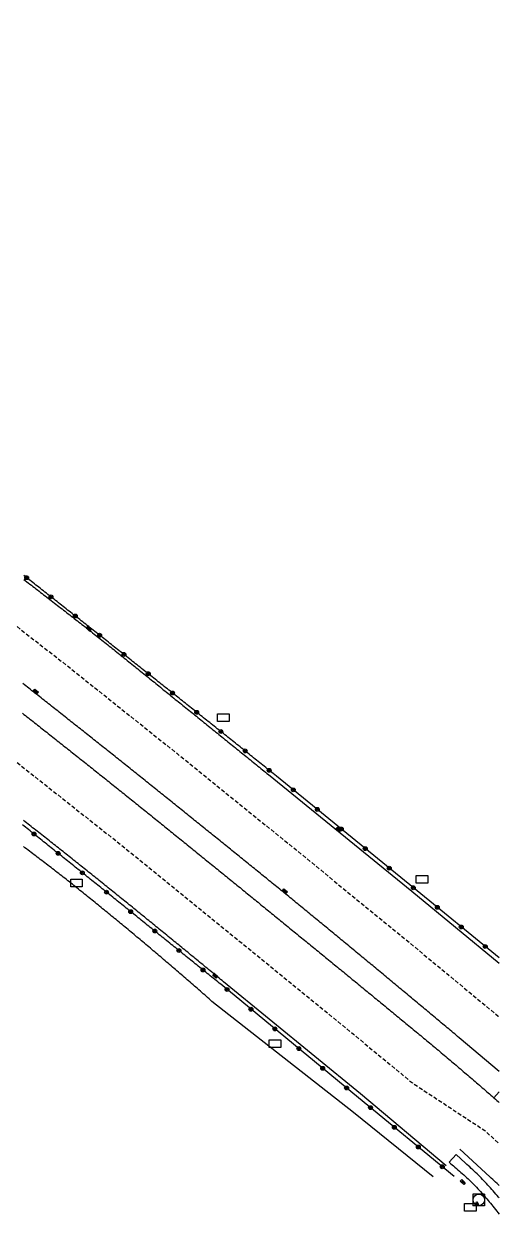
# Model space of a CAD drawing. Header units: millimetres. Extents: x 146603 to 147000, y 145000 to 146000.
# Drawn here: x 146938.6 to 147000, y 145329 to 145482.8 of the extents above; entities that cross this region are included whole.
import ezdxf

# ---------------------------------------------------------------- set-up
doc = ezdxf.new("R2010")
doc.units = ezdxf.units.MM
doc.linetypes.add('DASHED', pattern=[0.75, 0.5, -0.25])
doc.layers.get('0').update_dxf_attribs({"linetype": 'CONTINUOUS'})
for name, color, linetype in [('W0001', 6, 'DASHED'), ('W0008', 7, 'CONTINUOUS'), ('W0302', 3, 'CONTINUOUS'), ('W0322', 7, 'CONTINUOUS'), ('W0400', 7, 'CONTINUOUS'), ('W0420', 7, 'CONTINUOUS'), ('W0851', 7, 'CONTINUOUS'), ('W1471', 7, 'CONTINUOUS')]:
    doc.layers.add(name, color=color, linetype=linetype)

# ---------------------------------------------------------------- blocks, each defined once
blk = doc.blocks.new('T851')
for p, q in [((-0.25, -0.15), (0, 0.32)), ((0, 0.32), (0.25, -0.15)), ((-0.25, -0.15), (0.25, -0.15))]:
    blk.add_line(p, q)
for major_axis in [(-0.106, 0.106), (-0.0354, 0.0354), (-0.0236, 0.0236)]:
    blk.add_ellipse((0, 0), major_axis=major_axis, ratio=1, start_param=3.926991, end_param=10.210176)
blk = doc.blocks.new('T400')
for p, q in [((-0.15, 0.3), (0.15, 0.3)), ((-0.15, -0.25), (-0.15, 0.3)), ((-0.15, 0.15), (0.15, 0.15)), ((-0.15, 0), (0.15, 0)), ((0.15, 0.3), (0.15, -0.25)), ((-0.15, -0.15), (0.15, -0.15)), ((-0.15, -0.25), (-0.15, -0.3)), ((-0.15, -0.3), (0.15, -0.3)), ((0.15, -0.3), (0.15, -0.25))]:
    blk.add_line(p, q)
blk = doc.blocks.new('T420')
for p, q in [((0.75, 0.75), (-0.75, 0.75)), ((-0.75, 0.75), (-0.75, -0.75)), ((0.75, 0.75), (0.75, -0.75)), ((0.75, -0.75), (-0.75, -0.75))]:
    blk.add_line(p, q)
blk.add_ellipse((0, 0), major_axis=(-0.53, 0.53), ratio=1, start_param=3.926991, end_param=10.210176)
blk = doc.blocks.new('t322o')
at = {"color": 0, "linetype": 'Continuous'}
for radius in [0.25, 0.15]:
    blk.add_circle((0, 0), radius, dxfattribs=at)
blk = doc.blocks.new('T1471')
at = {"color": 0, "linetype": 'Continuous', "flags": 128}
blk.add_lwpolyline([(-0.75, -0.5), (-0.75, 0.5), (0.75, 0.5), (0.75, -0.5), (-0.75, -0.5)], dxfattribs=at)

msp = doc.modelspace()

# ---------------------------------------------------------------- linework, layer by layer
at = {"layer": 'W0001', "flags": 128}
for points in [[(146714.9, 145560.92), (146724.94, 145554.52), (146735.19, 145548.21), (146738.35, 145546.27), (146761.41, 145532.19), (146774.7, 145524.09), (146784.8, 145517.78), (146792.59, 145512.64), (146802.53, 145505.46), (146810.69, 145499.32), (146818.86, 145493.13), (146826.23, 145487.66), (146834.69, 145481.59), (146880.26, 145448.49), (146904.77, 145430.26), (146927.27, 145413.09), (146944.16, 145399.93), (146958.38, 145388.56), (146973.74, 145376.12), (146987.79, 145364.62), (146999.88, 145354.6), (147000, 145354.47)], [(146707.97, 145547.94), (146718.01, 145541.72), (146727.45, 145535.75), (146731.66, 145533.03), (146747.75, 145522.96), (146762.31, 145513.63), (146780.42, 145501.8), (146803.62, 145486.04), (146821.35, 145473.88), (146838.75, 145461.58), (146858.15, 145447.62), (146875.23, 145435.06), (146889.27, 145424.64), (146903.97, 145413.6), (146918.15, 145402.7), (146933.24, 145390.94), (146951.24, 145376.69), (146968.38, 145362.75), (146981.19, 145352.26), (146988.79, 145345.98), (146998.14, 145339.83), (147000, 145338.11)]]:
    msp.add_lwpolyline(points, dxfattribs=at)
at = {"layer": 'W0008', "flags": 128}
for points in [[(146938.62, 145411.03), (146938.82, 145410.88), (146939.01, 145410.72), (146939.21, 145410.57), (146939.41, 145410.42), (146939.61, 145410.27), (146939.81, 145410.11), (146940, 145409.96), (146940.2, 145409.81), (146940.4, 145409.66), (146940.6, 145409.5), (146940.8, 145409.35), (146941, 145409.2), (146941.19, 145409.04), (146941.39, 145408.89), (146941.59, 145408.74), (146941.79, 145408.58), (146941.99, 145408.43), (146942.18, 145408.28), (146942.38, 145408.13), (146942.58, 145407.97), (146942.78, 145407.82), (146942.97, 145407.67), (146943.17, 145407.51), (146943.37, 145407.36), (146943.57, 145407.21), (146943.77, 145407.05), (146943.96, 145406.9), (146944.16, 145406.75), (146944.36, 145406.59), (146944.56, 145406.44), (146944.75, 145406.28), (146944.95, 145406.13), (146945.15, 145405.98), (146945.34, 145405.82), (146945.54, 145405.67), (146945.74, 145405.51), (146945.94, 145405.36), (146946.13, 145405.2), (146946.33, 145405.05), (146946.53, 145404.9), (146946.72, 145404.74), (146946.92, 145404.59), (146947.12, 145404.43), (146947.31, 145404.28), (146947.51, 145404.12), (146947.7, 145403.97), (146947.9, 145403.81), (146948.1, 145403.66), (146948.29, 145403.5), (146948.49, 145403.35), (146948.68, 145403.19), (146948.88, 145403.04), (146949.07, 145402.88), (146949.27, 145402.73), (146949.46, 145402.57), (146949.66, 145402.42), (146949.85, 145402.26), (146950.05, 145402.11), (146950.24, 145401.95), (146950.43, 145401.79), (146950.63, 145401.64), (146950.82, 145401.48), (146951.02, 145401.33), (146951.21, 145401.17), (146951.41, 145401.01), (146951.6, 145400.86), (146951.8, 145400.7), (146951.99, 145400.55), (146952.18, 145400.39), (146952.38, 145400.23), (146952.57, 145400.08), (146952.77, 145399.92), (146952.96, 145399.76), (146953.15, 145399.61), (146953.35, 145399.45), (146953.54, 145399.29), (146953.74, 145399.14), (146953.93, 145398.98), (146954.12, 145398.82), (146954.32, 145398.67), (146954.51, 145398.51), (146954.71, 145398.35), (146954.9, 145398.2), (146955.09, 145398.04), (146955.29, 145397.88), (146955.48, 145397.73), (146955.67, 145397.57), (146955.87, 145397.41), (146956.06, 145397.26), (146956.26, 145397.1), (146956.45, 145396.94), (146956.64, 145396.78), (146956.84, 145396.63), (146957.03, 145396.47), (146957.22, 145396.31), (146957.42, 145396.16), (146957.61, 145396), (146957.8, 145395.84), (146958, 145395.69), (146958.19, 145395.53), (146958.39, 145395.37), (146958.58, 145395.22), (146958.77, 145395.06), (146958.97, 145394.9), (146959.16, 145394.75), (146959.35, 145394.59), (146959.55, 145394.43), (146959.74, 145394.28), (146959.94, 145394.12), (146960.13, 145393.96), (146960.32, 145393.81), (146960.52, 145393.65), (146960.71, 145393.49), (146960.91, 145393.34), (146961.1, 145393.18), (146961.29, 145393.02), (146961.49, 145392.87), (146961.68, 145392.71), (146961.88, 145392.55), (146962.07, 145392.4), (146962.26, 145392.24), (146962.46, 145392.08), (146962.65, 145391.93), (146962.85, 145391.77), (146963.04, 145391.61), (146963.24, 145391.46), (146963.43, 145391.3), (146963.62, 145391.14), (146963.82, 145390.99), (146964.01, 145390.83), (146964.21, 145390.67), (146964.4, 145390.52), (146964.59, 145390.36), (146964.79, 145390.2), (146964.98, 145390.05), (146965.17, 145389.89), (146965.37, 145389.73), (146965.56, 145389.58), (146965.76, 145389.42), (146965.95, 145389.26), (146966.14, 145389.11), (146966.34, 145388.95), (146966.53, 145388.79), (146966.73, 145388.64), (146966.92, 145388.48), (146967.11, 145388.32), (146967.31, 145388.17), (146967.5, 145388.01), (146967.7, 145387.85), (146967.89, 145387.7), (146968.08, 145387.54), (146968.28, 145387.38), (146968.47, 145387.23), (146968.67, 145387.07), (146968.86, 145386.91), (146969.05, 145386.76), (146969.25, 145386.6), (146969.44, 145386.44), (146969.63, 145386.29), (146969.83, 145386.13), (146970.02, 145385.97), (146970.22, 145385.82), (146988.71, 145370.73), (147000, 145361.45)], [(147000, 145347.45), (146994.83, 145351.82), (146994.64, 145351.98), (146994.45, 145352.14), (146994.26, 145352.31), (146994.07, 145352.47), (146993.87, 145352.63), (146993.68, 145352.79), (146993.49, 145352.95), (146993.3, 145353.11), (146993.1, 145353.27), (146992.91, 145353.43), (146992.72, 145353.59), (146992.53, 145353.75), (146992.34, 145353.91), (146992.14, 145354.07), (146991.95, 145354.23), (146991.76, 145354.39), (146991.57, 145354.56), (146991.37, 145354.72), (146991.18, 145354.88), (146990.99, 145355.04), (146990.8, 145355.2), (146990.6, 145355.36), (146990.41, 145355.52), (146990.22, 145355.68), (146990.03, 145355.84), (146989.84, 145356), (146989.64, 145356.16), (146989.45, 145356.32), (146989.26, 145356.48), (146989.07, 145356.64), (146988.87, 145356.8), (146988.68, 145356.96), (146988.49, 145357.12), (146988.3, 145357.28), (146988.1, 145357.44), (146987.91, 145357.6), (146987.72, 145357.76), (146987.53, 145357.92), (146987.33, 145358.08), (146987.14, 145358.24), (146986.95, 145358.4), (146986.75, 145358.56), (146986.56, 145358.72), (146986.37, 145358.88), (146986.18, 145359.04), (146985.98, 145359.2), (146985.79, 145359.37), (146985.6, 145359.53), (146985.41, 145359.69), (146985.21, 145359.85), (146985.02, 145360.01), (146984.83, 145360.17), (146984.63, 145360.33), (146984.44, 145360.49), (146984.25, 145360.65), (146984.06, 145360.81), (146983.86, 145360.97), (146983.67, 145361.13), (146983.48, 145361.28), (146983.28, 145361.44), (146983.09, 145361.6), (146982.9, 145361.76), (146982.71, 145361.92), (146982.51, 145362.08), (146982.32, 145362.24), (146982.13, 145362.4), (146981.93, 145362.56), (146981.74, 145362.72), (146981.55, 145362.88), (146981.36, 145363.04), (146981.16, 145363.2), (146980.97, 145363.36), (146980.78, 145363.52), (146980.58, 145363.68), (146980.39, 145363.84), (146980.2, 145364), (146980, 145364.16), (146979.81, 145364.32), (146979.62, 145364.48), (146979.42, 145364.64), (146979.23, 145364.8), (146979.04, 145364.96), (146978.84, 145365.12), (146978.65, 145365.28), (146978.45, 145365.44), (146978.26, 145365.6), (146978.07, 145365.76), (146977.87, 145365.92), (146977.68, 145366.08), (146977.48, 145366.24), (146977.29, 145366.4), (146977.1, 145366.56), (146976.9, 145366.72), (146976.71, 145366.88), (146976.52, 145367.03), (146976.32, 145367.19), (146976.13, 145367.35), (146975.93, 145367.51), (146975.74, 145367.67), (146975.55, 145367.83), (146975.35, 145367.99), (146975.16, 145368.15), (146974.96, 145368.31), (146974.77, 145368.47), (146974.57, 145368.63), (146974.38, 145368.79), (146974.19, 145368.95), (146973.99, 145369.1), (146973.8, 145369.26), (146973.6, 145369.42), (146973.41, 145369.58), (146973.21, 145369.74), (146973.02, 145369.9), (146972.83, 145370.06), (146972.63, 145370.22), (146972.44, 145370.38), (146972.24, 145370.53), (146972.05, 145370.69), (146971.86, 145370.85), (146971.67, 145371), (146971.48, 145371.16), (146971.28, 145371.32), (146971.09, 145371.47), (146970.9, 145371.63), (146970.71, 145371.79), (146970.51, 145371.94), (146970.32, 145372.1), (146970.13, 145372.26), (146969.94, 145372.41), (146969.74, 145372.57), (146969.55, 145372.72), (146969.36, 145372.88), (146969.17, 145373.04), (146968.97, 145373.19), (146968.78, 145373.35), (146968.59, 145373.51), (146968.4, 145373.66), (146968.2, 145373.82), (146968.01, 145373.97), (146967.82, 145374.13), (146967.63, 145374.29), (146967.43, 145374.44), (146967.24, 145374.6), (146967.05, 145374.75), (146966.85, 145374.91), (146966.66, 145375.07), (146966.47, 145375.22), (146966.28, 145375.38), (146966.08, 145375.53), (146965.89, 145375.69), (146965.7, 145375.85), (146965.5, 145376), (146965.31, 145376.16), (146965.12, 145376.31), (146964.93, 145376.47), (146964.73, 145376.63), (146964.54, 145376.78), (146964.35, 145376.94), (146964.15, 145377.09), (146963.96, 145377.25), (146963.77, 145377.41), (146963.57, 145377.56), (146963.38, 145377.72), (146963.19, 145377.87), (146962.99, 145378.03), (146962.8, 145378.19), (146962.61, 145378.34), (146962.41, 145378.5), (146962.22, 145378.65), (146962.03, 145378.81), (146961.83, 145378.97), (146961.64, 145379.12), (146961.45, 145379.28), (146961.25, 145379.44), (146961.06, 145379.59), (146960.87, 145379.75), (146960.67, 145379.9), (146960.48, 145380.06), (146960.29, 145380.22), (146960.09, 145380.37), (146959.9, 145380.53), (146959.71, 145380.68), (146959.51, 145380.84), (146959.32, 145381), (146959.13, 145381.15), (146958.93, 145381.31), (146958.74, 145381.46), (146958.55, 145381.62), (146958.35, 145381.77), (146958.16, 145381.93), (146957.97, 145382.09), (146957.77, 145382.24), (146957.58, 145382.4), (146957.39, 145382.55), (146957.19, 145382.71), (146957, 145382.87), (146956.81, 145383.02), (146956.61, 145383.18), (146956.42, 145383.33), (146956.23, 145383.49), (146956.03, 145383.64), (146955.84, 145383.8), (146955.65, 145383.96), (146955.45, 145384.11), (146955.26, 145384.27), (146955.07, 145384.42), (146954.87, 145384.58), (146954.68, 145384.73), (146954.48, 145384.89), (146954.29, 145385.04), (146954.1, 145385.2), (146953.9, 145385.35), (146953.71, 145385.51), (146953.52, 145385.67), (146953.32, 145385.82), (146953.13, 145385.98), (146952.93, 145386.13), (146952.74, 145386.29), (146952.55, 145386.44), (146952.35, 145386.6), (146952.16, 145386.75), (146951.96, 145386.91), (146951.77, 145387.06), (146951.58, 145387.22), (146951.38, 145387.37), (146951.19, 145387.53), (146950.99, 145387.68), (146950.8, 145387.84), (146950.61, 145387.99), (146950.41, 145388.15), (146950.22, 145388.3), (146950.02, 145388.46), (146949.83, 145388.61), (146949.63, 145388.77), (146949.44, 145388.92), (146949.24, 145389.08), (146949.05, 145389.23), (146948.85, 145389.39), (146948.66, 145389.54), (146948.46, 145389.7), (146948.27, 145389.85), (146948.07, 145390.01), (146947.88, 145390.16), (146947.69, 145390.32), (146947.49, 145390.47), (146947.3, 145390.63), (146947.1, 145390.78), (146946.91, 145390.93), (146946.71, 145391.09), (146946.52, 145391.24), (146946.32, 145391.4), (146946.13, 145391.55), (146945.93, 145391.71), (146945.74, 145391.86), (146945.54, 145392.02), (146945.35, 145392.17), (146945.15, 145392.33), (146944.96, 145392.48), (146944.76, 145392.64), (146944.57, 145392.79), (146944.37, 145392.94), (146944.18, 145393.1), (146943.98, 145393.25), (146943.78, 145393.41), (146943.59, 145393.56), (146943.39, 145393.72), (146943.2, 145393.87), (146943, 145394.03), (146942.81, 145394.18), (146942.61, 145394.33), (146942.42, 145394.49), (146942.22, 145394.64), (146942.03, 145394.8), (146941.83, 145394.95), (146941.64, 145395.11), (146941.44, 145395.26), (146941.25, 145395.41), (146941.05, 145395.57), (146940.86, 145395.72), (146940.66, 145395.88), (146940.47, 145396.03), (146940.27, 145396.19), (146940.07, 145396.34), (146939.88, 145396.49), (146939.68, 145396.65), (146939.49, 145396.8), (146939.29, 145396.96), (146939.1, 145397.11), (146938.9, 145397.26), (146938.71, 145397.42), (146938.51, 145397.57)], [(146938.44, 145393.75), (146938.64, 145393.59), (146938.84, 145393.44), (146939.03, 145393.28), (146939.23, 145393.13), (146939.42, 145392.98), (146939.62, 145392.82), (146939.82, 145392.67), (146940.01, 145392.51), (146940.21, 145392.36), (146940.4, 145392.2), (146940.6, 145392.05), (146940.8, 145391.89), (146940.99, 145391.74), (146941.19, 145391.58), (146941.38, 145391.43), (146941.58, 145391.27), (146941.77, 145391.12), (146941.97, 145390.96), (146942.17, 145390.81), (146942.36, 145390.65), (146942.56, 145390.5), (146942.75, 145390.34), (146942.95, 145390.19), (146943.14, 145390.03), (146943.34, 145389.88), (146943.54, 145389.72), (146943.73, 145389.57), (146943.93, 145389.41), (146944.12, 145389.26), (146944.32, 145389.1), (146944.51, 145388.95), (146944.71, 145388.79), (146944.9, 145388.64), (146945.1, 145388.48), (146945.29, 145388.33), (146945.49, 145388.17), (146945.69, 145388.02), (146945.88, 145387.86), (146946.08, 145387.71), (146946.27, 145387.55), (146946.47, 145387.4), (146946.66, 145387.24), (146946.86, 145387.09), (146947.05, 145386.93), (146947.25, 145386.77), (146947.44, 145386.62), (146947.64, 145386.46), (146947.83, 145386.31), (146948.03, 145386.15), (146948.22, 145386), (146948.42, 145385.84), (146948.61, 145385.68), (146948.81, 145385.53), (146949, 145385.37), (146949.2, 145385.22), (146949.39, 145385.06), (146949.59, 145384.91), (146949.78, 145384.75), (146949.98, 145384.59), (146950.17, 145384.44), (146950.37, 145384.28), (146950.56, 145384.13), (146950.76, 145383.97), (146950.95, 145383.81), (146951.15, 145383.66), (146951.34, 145383.5), (146951.54, 145383.35), (146951.73, 145383.19), (146951.93, 145383.03), (146952.12, 145382.88), (146952.32, 145382.72), (146952.51, 145382.56), (146952.71, 145382.4), (146952.9, 145382.25), (146953.1, 145382.09), (146953.29, 145381.93), (146953.49, 145381.78), (146953.68, 145381.62), (146953.88, 145381.46), (146954.07, 145381.31), (146954.27, 145381.15), (146954.46, 145380.99), (146954.66, 145380.83), (146954.85, 145380.68), (146955.05, 145380.52), (146955.24, 145380.36), (146955.44, 145380.2), (146955.64, 145380.05), (146955.83, 145379.89), (146956.03, 145379.73), (146956.22, 145379.58), (146956.42, 145379.42), (146956.61, 145379.26), (146956.81, 145379.1), (146957, 145378.95), (146957.19, 145378.79), (146957.39, 145378.63), (146957.58, 145378.47), (146957.78, 145378.32), (146957.97, 145378.16), (146958.17, 145378), (146958.36, 145377.84), (146958.56, 145377.68), (146958.75, 145377.53), (146958.95, 145377.37), (146959.14, 145377.21), (146959.34, 145377.05), (146959.53, 145376.9), (146959.73, 145376.74), (146959.92, 145376.58), (146960.12, 145376.42), (146960.31, 145376.27), (146960.51, 145376.11), (146960.7, 145375.95), (146960.9, 145375.79), (146961.09, 145375.63), (146961.28, 145375.48), (146961.48, 145375.32), (146961.67, 145375.16), (146961.87, 145375), (146962.06, 145374.84), (146962.26, 145374.69), (146962.45, 145374.53), (146962.65, 145374.37), (146962.84, 145374.21), (146963.04, 145374.05), (146963.23, 145373.9), (146963.42, 145373.74), (146963.62, 145373.58), (146963.81, 145373.42), (146964.01, 145373.26), (146964.2, 145373.11), (146964.4, 145372.95), (146964.59, 145372.79), (146964.79, 145372.63), (146964.98, 145372.47), (146965.17, 145372.32), (146965.37, 145372.16), (146965.56, 145372), (146965.76, 145371.84), (146965.95, 145371.68), (146966.15, 145371.52), (146966.34, 145371.37), (146966.54, 145371.21), (146966.73, 145371.05), (146966.92, 145370.89), (146967.12, 145370.73), (146967.31, 145370.58), (146967.51, 145370.42), (146967.7, 145370.26), (146967.9, 145370.1), (146968.09, 145369.94), (146968.28, 145369.78), (146968.48, 145369.63), (146968.67, 145369.47), (146968.87, 145369.31), (146969.06, 145369.15), (146969.25, 145368.99), (146969.45, 145368.83), (146969.64, 145368.68), (146969.84, 145368.52), (146970.03, 145368.36), (146970.23, 145368.2), (146970.42, 145368.04), (146970.61, 145367.88), (146970.81, 145367.73), (146971, 145367.57), (146971.2, 145367.41), (146971.39, 145367.25), (146971.59, 145367.09), (146971.78, 145366.93), (146971.97, 145366.77), (146972.17, 145366.62), (146972.36, 145366.46), (146972.56, 145366.3), (146972.75, 145366.14), (146972.94, 145365.98), (146973.14, 145365.82), (146973.33, 145365.67), (146973.53, 145365.51), (146973.72, 145365.35), (146973.92, 145365.19), (146974.11, 145365.03), (146974.3, 145364.87), (146974.5, 145364.72), (146974.69, 145364.56), (146974.88, 145364.4), (146975.08, 145364.24), (146975.27, 145364.08), (146975.46, 145363.93), (146975.65, 145363.77), (146975.85, 145363.61), (146976.04, 145363.46), (146976.23, 145363.3), (146976.42, 145363.14), (146976.62, 145362.98), (146976.81, 145362.83), (146977, 145362.67), (146977.19, 145362.51), (146977.39, 145362.35), (146977.58, 145362.2), (146977.77, 145362.04), (146977.96, 145361.88), (146978.16, 145361.72), (146978.35, 145361.57), (146978.54, 145361.41), (146978.73, 145361.25), (146978.93, 145361.09), (146979.12, 145360.94), (146979.31, 145360.78), (146979.5, 145360.62), (146979.7, 145360.46), (146979.89, 145360.31), (146980.08, 145360.15), (146980.27, 145359.99), (146980.46, 145359.83), (146980.66, 145359.68), (146980.85, 145359.52), (146981.04, 145359.36), (146981.23, 145359.2), (146981.43, 145359.05), (146981.62, 145358.89), (146981.81, 145358.73), (146982, 145358.57), (146982.19, 145358.41), (146982.39, 145358.26), (146982.58, 145358.1), (146982.77, 145357.94), (146982.96, 145357.78), (146983.15, 145357.63), (146983.35, 145357.47), (146983.54, 145357.31), (146983.73, 145357.15), (146983.92, 145356.99), (146984.11, 145356.84), (146984.31, 145356.68), (146984.5, 145356.52), (146984.69, 145356.36), (146984.88, 145356.2), (146985.07, 145356.05), (146985.27, 145355.89), (146985.46, 145355.73), (146985.65, 145355.57), (146985.84, 145355.41), (146986.03, 145355.26), (146986.23, 145355.1), (146986.42, 145354.94), (146986.61, 145354.78), (146986.8, 145354.62), (146986.99, 145354.47), (146987.18, 145354.31), (146987.38, 145354.15), (146987.57, 145353.99), (146987.76, 145353.83), (146987.95, 145353.67), (146988.14, 145353.52), (146988.34, 145353.36), (146988.53, 145353.2), (146988.72, 145353.04), (146988.91, 145352.89), (146989.1, 145352.73), (146989.29, 145352.57), (146989.48, 145352.41), (146989.68, 145352.25), (146989.87, 145352.1), (146990.06, 145351.94), (146990.25, 145351.78), (146990.44, 145351.62), (146990.63, 145351.46), (146990.82, 145351.3), (146991.01, 145351.14), (146991.2, 145350.99), (146991.39, 145350.83), (146991.58, 145350.67), (146991.77, 145350.51), (146991.96, 145350.35), (146992.15, 145350.19), (146992.34, 145350.03), (146992.53, 145349.87), (146992.72, 145349.71), (146992.91, 145349.55), (146993.1, 145349.39), (146993.29, 145349.23), (146993.48, 145349.07), (146993.67, 145348.91), (146993.86, 145348.75), (146994.05, 145348.59), (146994.24, 145348.43), (146994.43, 145348.27), (146994.62, 145348.11), (146994.81, 145347.95), (146994.99, 145347.79), (146995.18, 145347.62), (146995.37, 145347.46), (146995.56, 145347.3), (146995.75, 145347.14), (146995.94, 145346.98), (146996.13, 145346.82), (146996.31, 145346.66), (146996.5, 145346.5), (146996.69, 145346.33), (146996.88, 145346.17), (146997.07, 145346.01), (146997.25, 145345.85), (146997.44, 145345.69), (146997.63, 145345.52), (146997.82, 145345.36), (146998.01, 145345.2), (146998.19, 145345.04), (146998.38, 145344.87), (146998.57, 145344.71), (146998.75, 145344.55), (146998.94, 145344.38), (146999.13, 145344.22), (146999.32, 145344.06), (146999.51, 145343.89), (146999.69, 145343.73), (146999.88, 145343.56), (147000, 145343.46)], [(146993.15, 145335.28), (146982.11, 145344.56), (146964.41, 145359.04), (146964.22, 145359.2), (146964.02, 145359.36), (146963.83, 145359.52), (146963.64, 145359.68), (146963.45, 145359.84), (146963.26, 145360), (146963.06, 145360.16), (146962.87, 145360.31), (146962.68, 145360.47), (146962.49, 145360.63), (146962.29, 145360.79), (146962.1, 145360.95), (146961.91, 145361.11), (146961.72, 145361.27), (146961.52, 145361.42), (146961.33, 145361.58), (146961.14, 145361.74), (146960.95, 145361.9), (146960.75, 145362.06), (146960.56, 145362.22), (146960.37, 145362.37), (146960.17, 145362.53), (146959.98, 145362.69), (146959.79, 145362.85), (146959.6, 145363.01), (146959.4, 145363.17), (146959.21, 145363.32), (146959.02, 145363.48), (146958.82, 145363.64), (146958.63, 145363.8), (146958.44, 145363.96), (146958.25, 145364.11), (146958.05, 145364.27), (146957.86, 145364.43), (146957.67, 145364.59), (146957.47, 145364.74), (146957.28, 145364.9), (146957.09, 145365.06), (146956.89, 145365.22), (146956.7, 145365.38), (146956.51, 145365.53), (146956.31, 145365.69), (146956.12, 145365.85), (146955.93, 145366.01), (146955.73, 145366.16), (146955.54, 145366.32), (146955.35, 145366.48), (146955.15, 145366.64), (146954.96, 145366.79), (146954.77, 145366.95), (146954.57, 145367.11), (146954.38, 145367.27), (146954.19, 145367.42), (146953.99, 145367.58), (146953.8, 145367.74), (146953.6, 145367.89), (146953.41, 145368.05), (146953.22, 145368.21), (146953.02, 145368.37), (146952.83, 145368.52), (146952.64, 145368.68), (146952.44, 145368.84), (146952.25, 145368.99), (146952.05, 145369.15), (146951.86, 145369.31), (146951.67, 145369.46), (146951.47, 145369.62), (146951.28, 145369.78), (146951.08, 145369.93), (146950.89, 145370.09), (146950.7, 145370.25), (146950.5, 145370.4), (146950.31, 145370.56), (146950.11, 145370.72), (146949.92, 145370.87), (146949.73, 145371.03), (146949.53, 145371.19), (146949.34, 145371.34), (146949.14, 145371.5), (146948.95, 145371.66), (146948.75, 145371.81), (146948.56, 145371.97), (146948.36, 145372.12), (146948.17, 145372.28), (146947.98, 145372.44), (146947.78, 145372.59), (146947.59, 145372.75), (146947.39, 145372.9), (146947.2, 145373.06), (146947, 145373.22), (146946.81, 145373.37), (146946.61, 145373.53), (146946.42, 145373.68), (146946.22, 145373.84), (146946.03, 145374), (146945.83, 145374.15), (146945.64, 145374.31), (146945.44, 145374.46), (146945.25, 145374.62), (146945.05, 145374.77), (146944.86, 145374.93), (146944.66, 145375.09), (146944.47, 145375.24), (146944.27, 145375.4), (146944.08, 145375.55), (146943.88, 145375.71), (146943.69, 145375.86), (146943.49, 145376.02), (146943.3, 145376.17), (146943.1, 145376.33), (146942.91, 145376.48), (146942.71, 145376.64), (146942.52, 145376.79), (146942.32, 145376.95), (146942.12, 145377.1), (146941.93, 145377.25), (146941.73, 145377.41), (146941.54, 145377.56), (146941.34, 145377.72), (146941.15, 145377.87), (146940.95, 145378.03), (146940.75, 145378.18), (146940.56, 145378.34), (146940.36, 145378.49), (146940.17, 145378.64), (146939.97, 145378.8), (146939.77, 145378.95), (146939.58, 145379.11), (146939.38, 145379.26), (146939.19, 145379.42), (146938.99, 145379.57), (146938.79, 145379.72), (146938.6, 145379.88)], [(146999.3, 145344.07), (147000, 145344.81)], [(147000, 145332.74), (146999.91, 145332.83), (146999.72, 145333), (146999.53, 145333.17), (146999.35, 145333.33), (146999.16, 145333.5), (146998.97, 145333.67), (146998.78, 145333.83), (146994.92, 145337.43)], [(147000, 145331.13), (146999.91, 145331.24), (146999.74, 145331.44), (146999.58, 145331.63), (146999.41, 145331.83), (146999.24, 145332.02), (146999.07, 145332.22), (146998.9, 145332.41), (146998.72, 145332.6), (146998.55, 145332.79), (146998.38, 145332.97), (146998.2, 145333.16), (146998.03, 145333.34), (146997.85, 145333.52), (146997.67, 145333.71), (146997.5, 145333.89), (146997.32, 145334.06), (146997.14, 145334.24), (146996.95, 145334.42), (146996.77, 145334.6), (146996.59, 145334.77), (146996.4, 145334.94), (146996.22, 145335.12), (146996.03, 145335.29), (146995.84, 145335.46), (146995.65, 145335.63), (146994.43, 145336.73), (146993.53, 145335.75), (146993.72, 145335.59), (146993.91, 145335.42), (146994.1, 145335.26), (146994.29, 145335.1), (146994.48, 145334.93), (146994.67, 145334.77), (146994.86, 145334.6), (146995.04, 145334.43), (146995.23, 145334.26), (146995.42, 145334.1), (146995.6, 145333.93), (146995.79, 145333.76), (146995.98, 145333.58), (146996.17, 145333.41), (146996.35, 145333.23), (146996.54, 145333.05), (146996.72, 145332.87), (146996.89, 145332.69), (146997.06, 145332.5), (146997.23, 145332.32), (146997.4, 145332.13), (146997.57, 145331.95), (146997.74, 145331.76), (146997.9, 145331.57), (146998.07, 145331.38), (146998.23, 145331.2), (146998.4, 145331), (146998.56, 145330.81), (146998.72, 145330.62), (146998.88, 145330.43), (146999.04, 145330.23), (146999.2, 145330.04), (146999.35, 145329.84), (146999.51, 145329.65), (147000, 145329.02)]]:
    msp.add_lwpolyline(points, dxfattribs=at)
at = {"layer": 'W0302', "flags": 128}
msp.add_lwpolyline([(146991.46, 145333.83), (146981.21, 145342.17), (146962.92, 145356.51), (146962.74, 145356.68), (146962.55, 145356.84), (146962.36, 145357.01), (146962.17, 145357.17), (146961.98, 145357.34), (146961.8, 145357.5), (146961.61, 145357.67), (146961.42, 145357.83), (146961.23, 145358), (146961.04, 145358.16), (146960.85, 145358.33), (146960.67, 145358.49), (146960.48, 145358.66), (146960.29, 145358.82), (146960.1, 145358.98), (146959.91, 145359.15), (146959.72, 145359.31), (146959.53, 145359.48), (146959.34, 145359.64), (146959.15, 145359.8), (146958.96, 145359.97), (146958.77, 145360.13), (146958.58, 145360.29), (146958.4, 145360.46), (146958.21, 145360.62), (146958.02, 145360.78), (146957.83, 145360.95), (146957.64, 145361.11), (146957.45, 145361.27), (146957.26, 145361.44), (146957.07, 145361.6), (146956.87, 145361.76), (146956.68, 145361.92), (146956.49, 145362.09), (146956.3, 145362.25), (146956.11, 145362.41), (146955.92, 145362.57), (146955.73, 145362.73), (146955.54, 145362.9), (146955.35, 145363.06), (146955.16, 145363.22), (146954.97, 145363.38), (146954.78, 145363.54), (146954.58, 145363.7), (146954.39, 145363.86), (146954.2, 145364.03), (146954.01, 145364.19), (146953.82, 145364.35), (146953.63, 145364.51), (146953.43, 145364.67), (146953.24, 145364.83), (146953.05, 145364.99), (146952.86, 145365.15), (146952.67, 145365.31), (146952.47, 145365.47), (146952.28, 145365.63), (146952.09, 145365.79), (146951.9, 145365.95), (146951.7, 145366.11), (146951.51, 145366.27), (146951.32, 145366.43), (146951.12, 145366.59), (146950.93, 145366.75), (146950.74, 145366.91), (146950.55, 145367.07), (146950.35, 145367.23), (146950.16, 145367.38), (146949.97, 145367.54), (146949.77, 145367.7), (146949.58, 145367.86), (146949.38, 145368.02), (146949.19, 145368.18), (146949, 145368.34), (146948.8, 145368.49), (146948.61, 145368.65), (146948.41, 145368.81), (146948.22, 145368.97), (146948.03, 145369.13), (146947.83, 145369.28), (146947.64, 145369.44), (146947.44, 145369.6), (146947.25, 145369.76), (146947.05, 145369.91), (146946.86, 145370.07), (146946.66, 145370.23), (146946.47, 145370.38), (146946.27, 145370.54), (146946.08, 145370.7), (146945.88, 145370.85), (146945.69, 145371.01), (146945.49, 145371.17), (146945.3, 145371.32), (146945.1, 145371.48), (146944.9, 145371.64), (146944.71, 145371.79), (146944.51, 145371.95), (146944.32, 145372.1), (146944.12, 145372.26), (146943.93, 145372.41), (146943.73, 145372.57), (146943.53, 145372.72), (146943.34, 145372.87), (146943.14, 145373.03), (146942.94, 145373.18), (146942.74, 145373.33), (146942.55, 145373.49), (146942.35, 145373.64), (146942.15, 145373.79), (146941.95, 145373.94), (146941.75, 145374.1), (146941.56, 145374.25), (146941.36, 145374.4), (146941.16, 145374.55), (146940.96, 145374.7), (146940.76, 145374.85), (146940.56, 145375.01), (146940.36, 145375.16), (146940.17, 145375.31), (146939.97, 145375.46), (146939.77, 145375.61), (146939.57, 145375.76), (146939.37, 145375.91), (146939.17, 145376.06), (146938.97, 145376.21), (146938.77, 145376.36), (146938.57, 145376.51)], dxfattribs=at)
at = {"layer": 'W0322', "flags": 128}
for points in [[(147000, 145362.13), (146988.95, 145371.16), (146971.24, 145385.62), (146971.04, 145385.78), (146970.84, 145385.93), (146970.65, 145386.09), (146970.45, 145386.25), (146970.26, 145386.41), (146970.06, 145386.56), (146969.87, 145386.72), (146969.67, 145386.88), (146969.48, 145387.04), (146969.28, 145387.19), (146969.09, 145387.35), (146968.89, 145387.51), (146968.69, 145387.66), (146968.5, 145387.82), (146968.3, 145387.98), (146968.11, 145388.13), (146967.91, 145388.29), (146967.72, 145388.45), (146967.52, 145388.61), (146967.33, 145388.76), (146967.13, 145388.92), (146966.93, 145389.08), (146966.74, 145389.23), (146966.54, 145389.39), (146966.35, 145389.55), (146966.15, 145389.7), (146965.96, 145389.86), (146965.76, 145390.02), (146965.56, 145390.17), (146965.37, 145390.33), (146965.17, 145390.49), (146964.98, 145390.64), (146964.78, 145390.8), (146964.58, 145390.96), (146964.39, 145391.11), (146964.19, 145391.27), (146964, 145391.43), (146963.8, 145391.58), (146963.61, 145391.74), (146963.41, 145391.9), (146963.21, 145392.05), (146963.02, 145392.21), (146962.82, 145392.37), (146962.63, 145392.52), (146962.43, 145392.68), (146962.23, 145392.84), (146962.04, 145392.99), (146961.84, 145393.15), (146961.65, 145393.31), (146961.45, 145393.46), (146961.25, 145393.62), (146961.06, 145393.78), (146960.86, 145393.93), (146960.67, 145394.09), (146960.47, 145394.24), (146960.28, 145394.4), (146960.08, 145394.55), (146959.89, 145394.71), (146959.69, 145394.86), (146959.5, 145395.02), (146959.3, 145395.17), (146959.11, 145395.33), (146958.91, 145395.48), (146958.72, 145395.64), (146958.52, 145395.79), (146958.33, 145395.95), (146958.13, 145396.1), (146957.94, 145396.26), (146957.74, 145396.41), (146957.55, 145396.57), (146957.35, 145396.72), (146957.16, 145396.88), (146956.96, 145397.03), (146956.77, 145397.19), (146956.57, 145397.34), (146956.38, 145397.5), (146956.18, 145397.65), (146955.99, 145397.81), (146955.79, 145397.96), (146955.6, 145398.12), (146955.4, 145398.27), (146955.21, 145398.43), (146955.01, 145398.58), (146954.82, 145398.74), (146954.62, 145398.89), (146954.43, 145399.05), (146954.23, 145399.2), (146954.04, 145399.36), (146953.84, 145399.51), (146953.65, 145399.67), (146953.45, 145399.82), (146953.26, 145399.97), (146953.06, 145400.13), (146952.87, 145400.28), (146952.67, 145400.44), (146952.48, 145400.59), (146952.28, 145400.75), (146952.09, 145400.9), (146951.89, 145401.06), (146951.7, 145401.21), (146951.5, 145401.37), (146951.31, 145401.52), (146951.11, 145401.68), (146950.91, 145401.83), (146950.72, 145401.99), (146950.52, 145402.14), (146950.33, 145402.29), (146950.13, 145402.45), (146949.94, 145402.6), (146949.74, 145402.76), (146949.55, 145402.91), (146949.35, 145403.07), (146949.16, 145403.22), (146948.96, 145403.38), (146948.77, 145403.53), (146948.57, 145403.68), (146948.38, 145403.84), (146948.18, 145403.99), (146947.98, 145404.15), (146947.79, 145404.3), (146947.59, 145404.46), (146947.4, 145404.61), (146947.2, 145404.77), (146947.01, 145404.92), (146946.81, 145405.07), (146946.62, 145405.23), (146946.43, 145405.38), (146946.23, 145405.54), (146946.04, 145405.69), (146945.84, 145405.84), (146945.65, 145406), (146945.45, 145406.15), (146945.26, 145406.31), (146945.06, 145406.46), (146944.87, 145406.61), (146944.67, 145406.77), (146944.48, 145406.92), (146944.28, 145407.07), (146944.09, 145407.23), (146943.89, 145407.38), (146943.7, 145407.54), (146943.5, 145407.69), (146943.31, 145407.84), (146943.11, 145408), (146942.92, 145408.15), (146942.72, 145408.31), (146942.53, 145408.46), (146942.33, 145408.61), (146942.14, 145408.77), (146941.94, 145408.92), (146941.75, 145409.07), (146941.55, 145409.23), (146941.36, 145409.38), (146941.16, 145409.54), (146940.97, 145409.69), (146940.77, 145409.84), (146940.58, 145410), (146940.38, 145410.15), (146940.19, 145410.3), (146939.99, 145410.46), (146939.8, 145410.61), (146939.6, 145410.76), (146939.41, 145410.92), (146939.21, 145411.07), (146939.02, 145411.22), (146938.82, 145411.38), (146938.62, 145411.53)], [(146994.19, 145333.88), (146981.84, 145344.06), (146964.05, 145358.72), (146963.86, 145358.88), (146963.67, 145359.03), (146963.47, 145359.19), (146963.28, 145359.35), (146963.08, 145359.5), (146962.89, 145359.66), (146962.7, 145359.82), (146962.5, 145359.97), (146962.31, 145360.13), (146962.12, 145360.28), (146961.92, 145360.44), (146961.73, 145360.6), (146961.54, 145360.75), (146961.34, 145360.91), (146961.15, 145361.07), (146960.96, 145361.22), (146960.76, 145361.38), (146960.57, 145361.54), (146960.38, 145361.69), (146960.18, 145361.85), (146959.99, 145362.01), (146959.8, 145362.16), (146959.6, 145362.32), (146959.41, 145362.48), (146959.22, 145362.63), (146959.02, 145362.79), (146958.83, 145362.94), (146958.63, 145363.1), (146958.44, 145363.26), (146958.25, 145363.41), (146958.05, 145363.57), (146957.86, 145363.73), (146957.67, 145363.88), (146957.47, 145364.04), (146957.28, 145364.2), (146957.09, 145364.35), (146956.89, 145364.51), (146956.7, 145364.66), (146956.5, 145364.82), (146956.31, 145364.98), (146956.12, 145365.13), (146955.92, 145365.29), (146955.73, 145365.45), (146955.54, 145365.6), (146955.34, 145365.76), (146955.15, 145365.91), (146954.95, 145366.07), (146954.76, 145366.23), (146954.57, 145366.38), (146954.37, 145366.54), (146954.18, 145366.69), (146953.99, 145366.85), (146953.79, 145367.01), (146953.6, 145367.16), (146953.4, 145367.32), (146953.21, 145367.48), (146953.02, 145367.63), (146952.82, 145367.79), (146952.63, 145367.94), (146952.44, 145368.1), (146952.24, 145368.26), (146952.05, 145368.41), (146951.85, 145368.57), (146951.66, 145368.72), (146951.47, 145368.88), (146951.27, 145369.04), (146951.08, 145369.19), (146950.89, 145369.35), (146950.69, 145369.5), (146950.5, 145369.66), (146950.3, 145369.82), (146950.11, 145369.97), (146949.92, 145370.13), (146949.72, 145370.28), (146949.53, 145370.44), (146949.33, 145370.6), (146949.14, 145370.75), (146948.95, 145370.91), (146948.75, 145371.06), (146948.56, 145371.22), (146948.36, 145371.38), (146948.17, 145371.53), (146947.98, 145371.69), (146947.78, 145371.84), (146947.59, 145372), (146947.39, 145372.15), (146947.2, 145372.31), (146947.01, 145372.47), (146946.81, 145372.62), (146946.62, 145372.78), (146946.42, 145372.93), (146946.23, 145373.09), (146946.04, 145373.25), (146945.84, 145373.4), (146945.65, 145373.56), (146945.45, 145373.71), (146945.26, 145373.87), (146945.07, 145374.02), (146944.87, 145374.18), (146944.68, 145374.34), (146944.48, 145374.49), (146944.29, 145374.65), (146944.1, 145374.8), (146943.9, 145374.96), (146943.71, 145375.11), (146943.52, 145375.27), (146943.32, 145375.43), (146943.13, 145375.58), (146942.93, 145375.74), (146942.74, 145375.89), (146942.55, 145376.05), (146942.35, 145376.2), (146942.16, 145376.36), (146941.96, 145376.52), (146941.77, 145376.67), (146941.58, 145376.83), (146941.38, 145376.98), (146941.19, 145377.14), (146941, 145377.3), (146940.8, 145377.45), (146940.61, 145377.61), (146940.41, 145377.76), (146940.22, 145377.92), (146940.03, 145378.07), (146939.83, 145378.23), (146939.64, 145378.39), (146939.44, 145378.54), (146939.25, 145378.7), (146939.06, 145378.85), (146938.86, 145379.01), (146938.67, 145379.16), (146938.47, 145379.32)]]:
    msp.add_lwpolyline(points, dxfattribs=at)

# ---------------------------------------------------------------- block references
at = {"layer": 'W0322'}
for p, rotation in [((146938.99, 145411.24), 141.8484487925597), ((146942.14, 145408.77), 141.7470976157797), ((146945.28, 145406.29), 141.6858582141014), ((146948.41, 145403.81), 141.6632993247176), ((146951.55, 145401.33), 141.6255375501149), ((146954.69, 145398.84), 141.5746648355687), ((146957.82, 145396.35), 141.510681250563), ((146960.95, 145393.86), 141.4336040345855), ((146964.07, 145391.37), 141.3506359622972), ((146967.2, 145388.87), 141.2676676829288), ((146970.31, 145386.36), 141.1846995236753), ((146973.42, 145383.84), 140.762554277028), ((146976.52, 145381.31), 140.762554277028), ((146979.61, 145378.78), 140.762554277028), ((146939.95, 145378.13), 141.2363595795869), ((146943.07, 145375.63), 141.20531082757), ((146982.71, 145376.25), 140.762554277028), ((146985.81, 145373.72), 140.762554277028), ((146946.19, 145373.12), 141.2435372285993), ((146949.31, 145370.62), 141.2010410192752), ((146988.91, 145371.19), 140.762554277028), ((146952.42, 145368.11), 141.1585447279502), ((146992.01, 145368.66), 140.7638125356338), ((146995.1, 145366.13), 140.7638125356338), ((146955.54, 145365.6), 141.1133923706646), ((146958.65, 145363.09), 141.0708960502194), ((146998.2, 145363.6), 140.7638125356338), ((146961.76, 145360.57), 141.028399781545), ((146964.87, 145358.05), 140.5086576221553), ((146967.95, 145355.5), 140.5086576221553), ((146971.04, 145352.96), 140.5086576221553), ((146974.13, 145350.42), 140.5086576221553), ((146977.21, 145347.87), 140.5086576221553), ((146980.3, 145345.33), 140.5086576221553), ((146983.39, 145342.79), 140.508336025318), ((146986.47, 145340.24), 140.508336025318), ((146989.56, 145337.7), 140.508336025318), ((146992.65, 145335.15), 140.508336025318)]:
    msp.add_blockref('t322o', p, dxfattribs=dict(at, rotation=rotation))
at = {"layer": 'W0400'}
for p, rotation in [((146947.01, 145404.68), 44.9512247054488), ((146940.18, 145396.53), 51.74701615348599), ((146979.26, 145378.71), 50.79671407319761), ((146972.34, 145370.74), 50.78833796288833), ((146963.34, 145359.82), 230.4520528162246), ((146995.3, 145333.18), 227.4218927684796)]:
    msp.add_blockref('T400', p, dxfattribs=dict(at, rotation=rotation))
at = {"layer": 'W0420'}
msp.add_blockref('T420', (146997.37, 145330.87), dxfattribs=at)
at = {"layer": 'W0851'}
msp.add_blockref('T851', (146997.12, 145330.33), dxfattribs=at)
at = {"layer": 'W1471'}
for p in [(146964.38, 145393.17), (146990.03, 145372.29), (146945.43, 145371.8), (146971.05, 145351.05), (146996.26, 145329.92)]:
    msp.add_blockref('T1471', p, dxfattribs=at)

doc.saveas('drawing.dxf')
